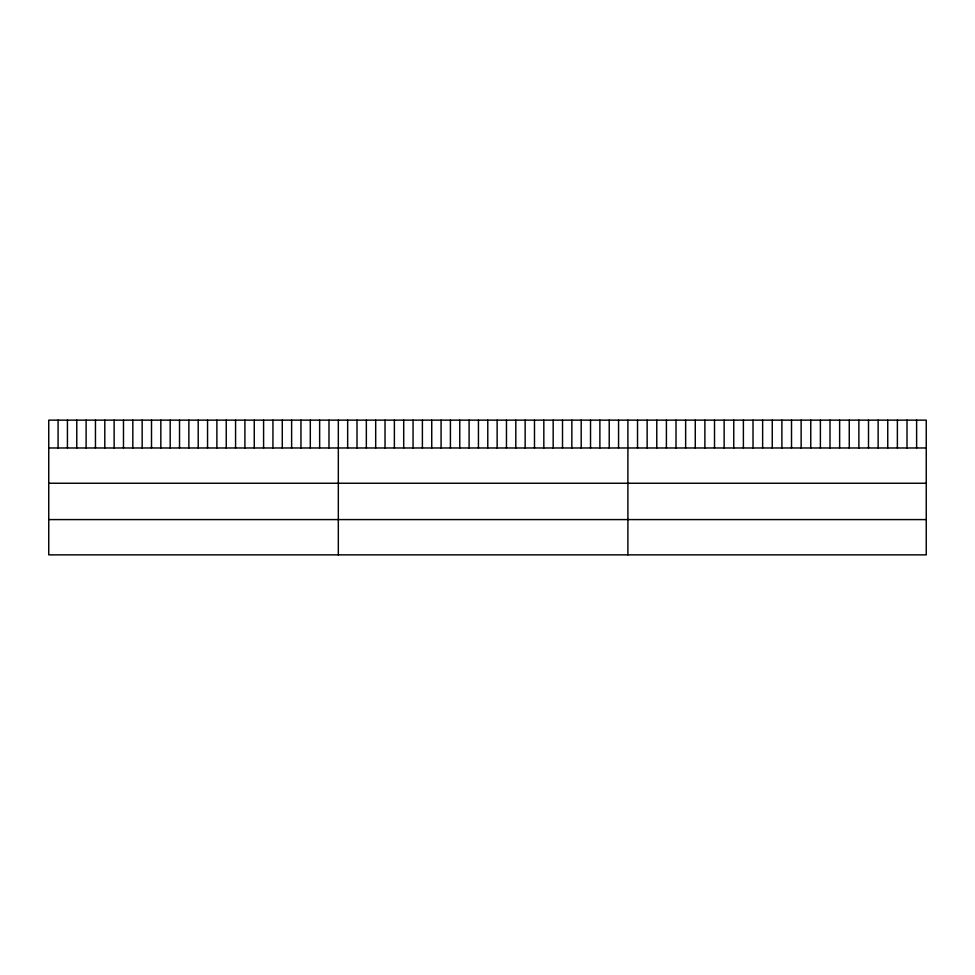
<?xml version="1.0" encoding="UTF-8"?>
<svg xmlns="http://www.w3.org/2000/svg" width="975" height="975" viewBox="0 0 975 975"><rect width="100%" height="100%" fill="white"/><g stroke="black" fill="none" stroke-linecap="round" stroke-linejoin="round"><path stroke-width="1.46" d="M926.25 447.976L926.25 554.86L48.75 554.86L48.75 420.14L926.25 420.14L926.25 447.976L48.75 447.976M48.75 483.247L926.25 483.247M48.75 519.59L926.25 519.59M916.622 420.14L916.622 447.976M907.006 420.14L907.006 447.976M897.378 420.14L897.378 447.976M887.75 420.14L887.75 447.976M878.134 420.14L878.134 447.976M868.506 420.14L868.506 447.976M858.878 420.14L858.878 447.976M849.262 420.14L849.262 447.976M839.633 420.14L839.633 447.976M830.005 420.14L830.005 447.976M820.389 420.14L820.389 447.976M810.761 420.14L810.761 447.976M801.133 420.14L801.133 447.976M791.517 420.14L791.517 447.976M781.889 420.14L781.889 447.976M772.261 420.14L772.261 447.976M762.633 420.14L762.633 447.976M753.017 420.14L753.017 447.976M743.389 420.14L743.389 447.976M733.761 420.14L733.761 447.976M724.145 420.14L724.145 447.976M714.517 420.14L714.517 447.976M704.888 420.14L704.888 447.976M695.273 420.14L695.273 447.976M685.644 420.14L685.644 447.976M676.016 420.14L676.016 447.976M666.4 420.14L666.4 447.976M656.772 420.14L656.772 447.976M647.144 420.14L647.144 447.976M637.528 420.14L637.528 447.976M627.9 420.14L627.9 554.86M618.564 420.14L618.564 447.976M609.217 420.14L609.217 447.976M599.881 420.14L599.881 447.976M590.533 420.14L590.533 447.976M581.197 420.14L581.197 447.976M571.85 420.14L571.85 447.976M562.514 420.14L562.514 447.976M553.166 420.14L553.166 447.976M543.831 420.14L543.831 447.976M534.483 420.14L534.483 447.976M525.147 420.14L525.147 447.976M515.812 420.14L515.812 447.976M506.464 420.14L506.464 447.976M497.128 420.14L497.128 447.976M487.78 420.14L487.78 447.976M478.445 420.14L478.445 447.976M469.097 420.14L469.097 447.976M459.761 420.14L459.761 447.976M450.413 420.14L450.413 447.976M441.078 420.14L441.078 447.976M431.742 420.14L431.742 447.976M422.394 420.14L422.394 447.976M413.059 420.14L413.059 447.976M403.711 420.14L403.711 447.976M394.375 420.14L394.375 447.976M385.028 420.14L385.028 447.976M375.692 420.14L375.692 447.976M366.344 420.14L366.344 447.976M357.008 420.14L357.008 447.976M347.661 420.14L347.661 447.976M338.325 420.14L338.325 554.86M328.989 420.14L328.989 447.976M319.642 420.14L319.642 447.976M310.306 420.14L310.306 447.976M300.958 420.14L300.958 447.976M291.623 420.14L291.623 447.976M282.275 420.14L282.275 447.976M272.939 420.14L272.939 447.976M263.591 420.14L263.591 447.976M254.256 420.14L254.256 447.976M244.908 420.14L244.908 447.976M235.572 420.14L235.572 447.976M226.237 420.14L226.237 447.976M216.889 420.14L216.889 447.976M207.553 420.14L207.553 447.976M198.205 420.14L198.205 447.976M188.87 420.14L188.87 447.976M179.522 420.14L179.522 447.976M170.186 420.14L170.186 447.976M160.838 420.14L160.838 447.976M151.503 420.14L151.503 447.976M142.167 420.14L142.167 447.976M132.819 420.14L132.819 447.976M123.484 420.14L123.484 447.976M114.136 420.14L114.136 447.976M104.8 420.14L104.8 447.976M95.452 420.14L95.452 447.976M86.117 420.14L86.117 447.976M76.769 420.14L76.769 447.976M67.433 420.14L67.433 447.976M58.086 420.14L58.086 447.976"/></g></svg>
